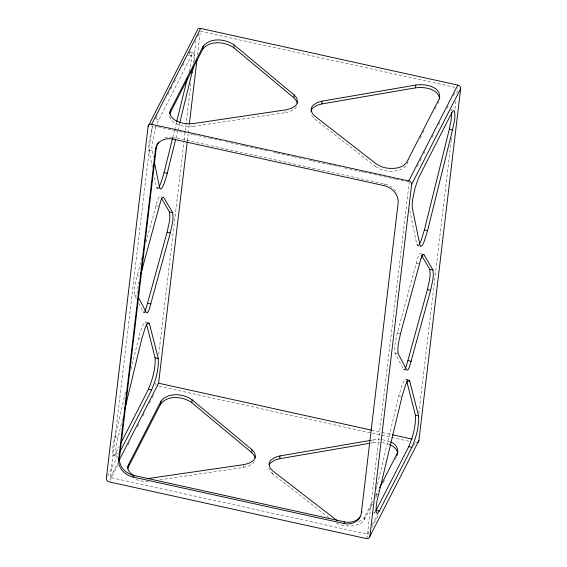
<?xml version="1.0" encoding="UTF-8"?>
<svg xmlns="http://www.w3.org/2000/svg" width="567" height="567" viewBox="0 0 567 567"><rect width="100%" height="100%" fill="white"/><g stroke="black" fill="none" stroke-linecap="round" stroke-linejoin="round"><path stroke-width="0.43" stroke-dasharray="2.83 2.13" d="M137.448 293.763L137.512 291.523M194.361 60.775L194.446 54.538L193.397 53.163L191.285 55.828L156.868 123.84M369.074 531.01L367.466 534.149L110.345 477.485L152.119 125.513M158.725 354.432L184.034 141.14M184.14 140.262L190.909 83.214M193.304 63.022L196.012 40.2M187.33 140.97L188.166 133.947M188.272 133.068L189.208 125.165M197.543 54.949L200.144 33.006M169.59 116.469C170.624 121.161 175.373 123.726 179.548 125.187A15.975 8.264 6.8 0 0 186.812 126.59L193.163 126.363L193.496 123.549M159.781 479.859L243.541 467.435L243.796 465.323M193.163 126.363L285.648 112.649L285.818 111.238M328.761 517.607L272.5 473.814L272.748 471.701M405.816 165.982C401.401 171.036 393.93 171.652 387.658 171.057A15.975 8.264 6.8 0 1 380.577 169.299L375.73 166.599L376.063 163.785M370.775 443.103L373.377 442.657L373.71 439.843L380.096 439.489M336.585 523.242L338.471 524.085A15.975 8.264 6.8 0 0 345.558 525.843L350.874 526.02L355.878 525.283L359.946 523.78L362.767 521.817L364.368 519.719L364.701 516.906L372.746 501.185M367.466 534.149L409.133 183.056M418.822 413.556L451.119 141.459M451.219 140.581L451.637 137.072M454.975 108.984L456.017 100.203M456.846 93.186L457.47 87.92M138.504 283.904L138.816 282.267M125.52 392.329L113.457 443.21A15.975 2.573 -77.6 0 0 112.613 449.709L112.713 454.302L113.769 455.57L115.321 453.883L119.077 446.626M122.522 418.694L116.646 443.918A15.975 2.573 -77.6 0 0 115.81 450.418L115.909 455.01L116.526 456.237L117.454 455.981M189.009 71.853C190.044 65.616 192.745 58.677 190.64 52.518L189.18 53.326M131.083 369.23L138.958 336.642L141.807 327.648A21.355 3.437 -77.6 0 1 144.181 322.906L145.485 321.971L147.392 322.488M376.339 489.045L398.821 395.809L402.116 385.021A21.355 3.437 -77.6 0 1 404.491 380.28L405.802 379.344L407.708 379.862L407.021 379.755M172.744 137.583L174.43 130.757M174.643 129.9L176.543 122.217M175.933 138.284L177.627 131.459M177.832 130.601L179.739 122.919M141.835 257.673L135.024 284.847A16.528 2.665 -77.6 0 0 134.315 290.821L134.492 295.173L136.682 299.468M421.99 253.995L420.388 253.64L419.693 254.002A13.424 2.162 -77.6 0 0 417.794 257.765L397.318 332.971L395.341 342.213A16.528 2.665 -77.6 0 0 394.632 348.188L394.951 352.929L403.534 369.337L405.455 370.024M145.967 242.307L157.477 200.399A13.424 2.162 -77.6 0 1 159.384 196.629L160.078 196.274L161.673 196.621M152.743 125.917L149.319 140.432A15.975 2.573 -77.6 0 0 148.66 146.577L148.823 150.049L152.381 167.3M155.939 126.625L152.516 141.133A15.975 2.573 -77.6 0 0 151.857 147.278L153.26 156.797M155.734 118.446L156.939 116.086M167.797 94.88L169.001 92.52M170.61 89.38L171.815 87.02M174.225 82.307L175.43 79.954M182.666 65.815L183.871 63.454M189.102 53.248L190.306 50.888M197.543 36.749L198.748 34.396M173.07 139.135L173.892 137.533L384.639 183.984A16.563 13.927 27.1 0 1 397.247 193.304M107.539 476.025L117.596 456.378M110.345 477.485L117.582 463.345M109.998 480.327L118.042 464.614M128.092 444.967L129.297 442.614M137.342 426.894L138.546 424.541M142.969 415.894L144.174 413.541M149.405 403.321L150.609 400.968M152.218 397.821L153.423 395.468M383.824 185.579L384.639 183.984M406.879 164.147L409.289 159.433M420.147 138.213L421.352 135.86M422.961 132.713L424.166 130.36M435.024 109.14L436.229 106.787M437.837 103.641L439.042 101.287M417.277 166.471L418.481 164.111M420.09 160.971L421.295 158.611M423.705 153.898L424.91 151.545M432.146 137.405L433.351 135.052M438.582 124.839L439.786 122.479M447.023 108.34L448.228 105.986M453.451 95.773L454.656 93.413M375.56 495.686L378.373 490.186M364.368 519.719L372.81 503.22M375.63 497.72L377.239 494.573M383.271 482.786L384.476 480.433M395.334 459.213L396.943 456.074M372.285 524.723L377.516 514.51M366.31 538.565L369.124 533.065M371.938 527.565L378.777 514.205M413.754 445.846L414.966 443.493M364.701 516.906L361.852 520.017L356.941 522.242M375.092 512.065L373.646 512.901M158.413 187.677L157.513 188.407L156.634 187.727L153.976 175.061M418.729 245.05L417.461 245.766L416.78 244.505L409.31 208.287M285.648 112.649L290.566 111.373L294.698 108.942A21.355 11.042 6.8 0 0 296.47 106.773M243.541 467.435L248.459 466.159L252.591 463.728A21.355 11.042 6.8 0 0 254.363 461.559M371.109 440.29L373.71 439.843M373.377 442.657L379.762 442.303M148.405 481.397L144.705 481.383A15.975 8.264 6.8 0 1 137.448 479.98L133.741 478.371M138.731 303.373L143.224 311.97L144.231 312.013A13.424 2.162 -77.6 0 0 144.507 311.68M403.86 369.677L404.547 369.379A13.424 2.162 -77.6 0 0 404.824 369.053M382.534 439.708L389.898 441.679M382.201 442.522L388.771 444.202M157.151 188.393L159.107 188.761M417.461 245.766L419.417 246.128M193.623 53.149L190.434 52.44M113.542 455.599L116.738 456.3M373.851 512.972L375.241 513.255M200.357 31.249L454.883 87.346M188.088 55.127L191.285 55.828M155.514 118.779L158.71 119.481M154.706 126.087L157.293 126.654M158.158 126.845L173.686 130.268M174.551 130.46L185.77 132.933M190.08 133.883L192.667 134.45M193.531 134.641L209.06 138.065M209.925 138.256L221.144 140.729M225.453 141.679L240.989 145.102M241.847 145.287L244.441 145.861M245.298 146.052L269.46 151.375M273.776 152.325L276.363 152.899M277.228 153.083L292.756 156.506M293.621 156.698L304.833 159.171M309.15 160.121L311.737 160.695M312.601 160.886L328.13 164.302M328.995 164.494L340.207 166.967M344.523 167.917L360.052 171.34M360.917 171.532L363.504 172.099M364.368 172.29L391.981 178.378M392.839 178.57L395.433 179.137M396.29 179.328L409.232 182.177M148.823 150.049L152.013 150.758M156.464 187.138L158.065 187.486M416.78 244.505L418.375 244.859M155.847 205.601L158.243 206.126M416.157 262.968L419.353 263.669M137.008 275.605L139.404 276.129M397.318 332.971L400.515 333.672M134.641 295.556L137.037 296.087M394.951 352.929L398.147 353.631M143.224 311.97L144.819 312.325M403.534 369.337L406.73 370.045M143.55 312.304L145.145 312.658M138.511 338.435L140.106 338.79M398.821 395.809L401.216 396.333M371.697 430.19L381.187 432.281M382.052 432.472L391.542 434.563M159.114 386.226L371.364 433.004M372.228 433.195L411.054 441.757M114.789 436.81L117.986 437.511M375.9 494.353L378.295 494.885M115.859 452.913L118.255 453.437M450.744 109.814L452.551 110.239M405.802 379.344L406.539 380.407M145.485 321.971L146.045 322.503M375.73 166.599L314.607 119.027L311.276 114.917M272.5 473.814L269.75 470.851L268.808 468.505M450.949 109.892L451.311 110.345M137.774 288.716A16.528 2.665 -77.6 0 1 138.22 285.548M164.884 137.909A16.563 13.927 27.1 0 1 173.892 137.533M156.308 384.965A3.31 2.785 27.1 0 1 155.422 383.32M416.873 442.714A3.31 2.785 27.1 0 1 415.363 442.707"/><path stroke-width="0.85" d="M148.107 126.406L106.334 478.378A3.31 2.785 27.1 0 0 109.197 481.9L366.31 538.565A3.31 2.785 27.1 0 0 369.84 536.453L418.893 440.594L460.666 88.622A3.31 2.785 27.1 0 0 457.803 85.1L200.69 28.435A3.31 2.785 27.1 0 0 197.16 30.547L148.107 126.406A3.31 2.785 27.1 0 1 151.637 124.293L200.69 28.435M361.902 511.845L361.356 512.915A16.563 13.927 27.1 0 1 343.722 523.476L132.969 477.024A16.563 13.927 27.1 0 1 118.673 459.426L155.436 149.695L156.251 148.093A16.563 13.927 27.1 0 1 158.803 142.019M118.673 459.426L119.495 457.831L156.251 148.093M127.639 468.746L128.411 464.827L160.978 401.181C168.165 392.017 183.41 393.541 192.107 399.82L252.024 449.744L254.59 452.757L255.426 456.336A21.355 11.042 6.8 0 1 252.925 460.914L248.793 463.338L243.874 464.621L147.321 478.64M169.746 113.953L170.518 110.041L203.085 46.395C210.272 37.231 225.517 38.754 234.214 45.027L294.131 94.958L296.697 97.971L297.533 101.55A21.355 11.042 6.8 0 1 295.031 106.121L290.899 108.552L285.981 109.828L193.496 123.549L187.145 123.776A15.975 8.264 6.8 0 1 179.888 122.373C174.842 120.906 167.811 116.1 170.518 110.041M119.19 460.206L158.583 383.221L187.23 141.842M189.314 124.293L196.919 60.215M128.078 467.64L160.645 403.995L160.978 401.181M170.178 112.854L202.752 49.209L203.085 46.395M255.058 457.923L254.257 455.57L251.691 452.565L191.774 402.634L192.107 399.82M297.165 103.137L296.364 100.784L293.798 97.779L233.88 47.848L234.214 45.027M251.691 452.565L252.024 449.744M293.798 97.779L294.131 94.958M269.275 464.848A21.355 11.042 6.8 0 1 270.906 462.637L274.86 460.113L279.68 458.731L280.013 455.918L370.237 440.439M310.957 111.26A21.355 11.042 6.8 0 1 313.012 107.85L316.967 105.327L321.787 103.945L322.12 101.132L415.817 85.057C424.527 83.377 441.984 86.701 439.382 98.467L406.808 162.119C402.91 168.193 394.54 168.838 387.998 168.236A15.975 8.264 6.8 0 1 380.918 166.485L376.063 163.785L314.94 116.214L312.19 113.244L311.134 109.672A21.355 11.042 6.8 0 1 313.345 105.03L317.3 102.514L322.12 101.132M361.356 512.915L398.119 203.177A16.563 13.927 27.1 0 0 383.824 185.579L173.07 139.135A16.563 13.927 27.1 0 0 155.436 149.695M321.787 103.945L415.483 87.871L415.817 85.057M369.84 536.453L411.614 184.481L460.666 88.622M397.02 455.365C399.515 449.879 396.22 443.94 390.628 442.033M193.446 66.814L179.739 122.919M419.261 244.292A21.355 3.437 -77.6 0 0 421.068 240.571L424.392 229.954L449.319 129.226L451.098 120.417L451.708 112.464M452.509 129.928C453.55 123.691 456.251 116.752 454.146 110.593L453.21 110.82L451.594 113.202L418.46 178.024L415.072 188.003L412.826 198.507A15.975 2.573 -77.6 0 0 412.166 204.652L412.329 208.124L419.97 245.206L420.657 246.468L421.919 245.752A21.355 3.437 -77.6 0 0 424.265 241.273L427.582 230.656L452.509 129.928L449.319 129.226M124.995 408.431L141.7 339.144L144.996 328.35A21.355 3.437 -77.6 0 1 147.37 323.615L148.682 322.673L149.419 323.736L158.271 358.464C158.88 369.237 155.748 380.088 151.623 389.968L119.857 452.041M158.951 186.919A21.355 3.437 -77.6 0 0 160.759 183.198L163.622 174.367L172.531 138.44M176.755 121.366L187.528 77.828M154.507 162.828L159.66 187.84L160.348 189.095L161.609 188.379A21.355 3.437 -77.6 0 0 163.955 183.906L166.818 175.075L175.72 139.142M144.805 311.233A13.424 2.162 -77.6 0 0 146.123 308.37L167.102 232.236L169.136 222.824A16.528 2.665 -77.6 0 0 169.866 216.714L169.505 211.98L161.283 198.032M138.242 297.044L146.421 312.672L147.427 312.715A13.424 2.162 -77.6 0 0 149.312 309.079L170.298 232.945L172.333 223.533A16.528 2.665 -77.6 0 0 173.055 217.423L172.701 212.682L163.608 197.266L162.573 197.337A13.424 2.162 -77.6 0 0 160.674 201.101L140.892 273.748M405.433 368.04A13.424 2.162 -77.6 0 0 406.433 365.743L427.412 289.609L429.446 280.197A16.528 2.665 -77.6 0 0 430.176 274.088L429.814 269.353L421.593 255.398M420.983 258.474L400.515 333.672L398.53 342.922A16.528 2.665 -77.6 0 0 397.821 348.889L398.147 353.631L406.73 370.045L407.737 370.088A13.424 2.162 -77.6 0 0 409.622 366.445L430.608 290.311L432.642 280.899A16.528 2.665 -77.6 0 0 433.365 274.789L433.011 270.055L423.918 254.633L422.883 254.703A13.424 2.162 -77.6 0 0 420.983 258.474M128.411 464.827C126.065 469.568 130.679 474.182 134.776 475.911M121.09 442.692L148.434 389.26C152.551 379.387 155.691 368.529 155.075 357.763L146.655 324.728M375.637 511.257L408.743 446.633C412.868 436.76 416.001 425.902 415.384 415.129L406.752 381.251M411.94 447.335C416.058 437.462 419.19 426.604 418.581 415.831L409.728 381.109L408.991 380.046L407.68 380.981A21.355 3.437 -77.6 0 0 405.306 385.723L402.017 396.51L376.963 501.285A15.975 2.573 -77.6 0 0 376.119 507.784L376.219 512.377L377.275 513.645L379.366 510.987L411.94 447.335L408.743 446.633M132.969 477.024L133.791 475.429A16.563 13.927 27.1 0 1 119.495 457.831M411.614 184.481A3.31 2.785 27.1 0 0 408.75 180.965L457.803 85.1M343.722 523.476L344.538 521.874A16.563 13.927 27.1 0 0 360.435 516.254M379.578 487.833L397.276 453.26M202.752 49.209C209.939 40.044 225.184 41.568 233.88 47.848M160.645 403.995C167.832 394.83 183.077 396.354 191.774 402.634M280.013 455.918L275.201 457.3L271.239 459.823A21.355 11.042 6.8 0 0 269.027 464.458L270.083 468.03L272.833 471L336.918 520.421M279.68 458.731L369.904 443.252M415.483 87.871C424.187 86.609 438.007 88.558 439.701 98.949M190.604 72.207L192.199 72.555M151.637 124.293L408.75 180.965M164.083 172.581L167.272 173.289M424.392 229.954L427.582 230.656M422.323 254.285L423.918 254.633M169.505 211.98L172.701 212.682M429.814 269.353L433.011 270.055M167.102 232.236L170.298 232.945M427.412 289.609L430.608 290.311M147.753 303.232L150.95 303.94M408.063 360.605L411.259 361.307M147.023 323.211L149.419 323.736M407.333 380.577L409.728 381.109M155.075 357.763L158.271 358.464M415.384 415.129L418.581 415.831M158.583 383.221L371.697 430.19M392.407 434.754L412.252 439.127M148.434 389.26L151.623 389.968M376.176 510.279L379.366 510.987M133.791 475.429L344.538 521.874M389.564 444.493C393.328 446.144 397.651 449.163 397.595 453.735M157.676 385.865A3.31 2.785 27.1 0 1 157.385 385.737M418.893 440.594A3.31 2.785 27.1 0 1 417.723 442.38"/></g></svg>
